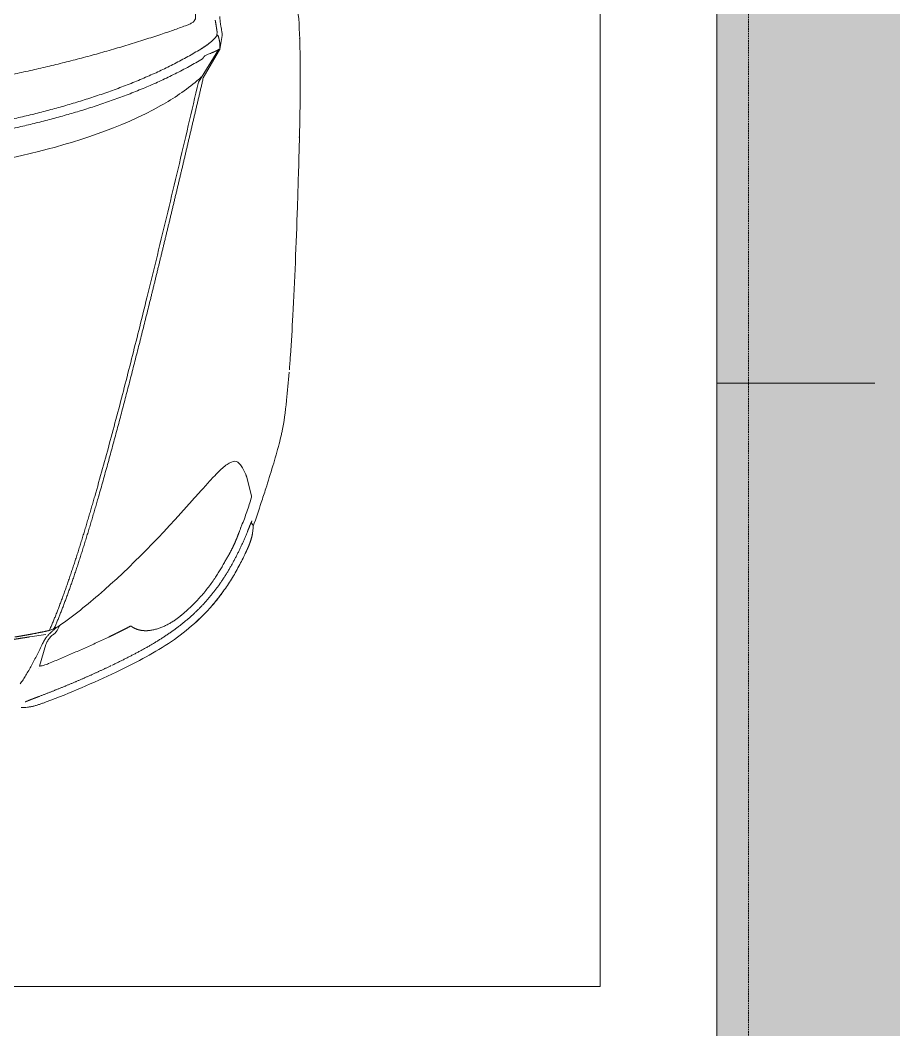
# Model space of a CAD drawing. Extents: x -1417 to 34975, y -245 to 8298.
# Drawn here: x 33800.2 to 33938.3, y 1385.2 to 1544.9 of the extents above; entities that cross this region are included whole.
import ezdxf
from ezdxf.xclip import XClip

# ---------------------------------------------------------------- set-up
doc = ezdxf.new("R2010")
doc.units = 0
doc.header["$XCLIPFRAME"] = 0
doc.linetypes.add('HIDDEN', pattern=[0.375, 0.25, -0.125])
doc.layers.get('0').update_dxf_attribs({"color": 9, "lineweight": 9})
for name, color, linetype, lineweight in [('04', 9, 'Continuous', 9), ('05G', 8, 'Continuous', 9), ('06A', 9, 'Continuous', 9), ('06D', 9, 'Continuous', 9)]:
    doc.layers.add(name, color=color, linetype=linetype, lineweight=lineweight)

# ---------------------------------------------------------------- blocks, each defined once
blk = doc.blocks.new('p-araba-polo')
at = {"extrusion": (0, 0, -1)}
for p, q in [((0.3189, 0.7484), (0.328, 0.7495)), ((0.3334, 0.7485), (0.3346, 0.7476)), ((0.3344, 0.7478), (0.3365, 0.7464)), ((0.4081, 0.7394), (0.3783, 0.7469)), ((0.4278, 0.7293), (0.4248, 0.7314)), ((1.033, 0.6629), (1.0852, 0.695)), ((1.0841, 0.6962), (1.0396, 0.6705)), ((1.1066, 0.7007), (1.0845, 0.6967)), ((1.1073, 0.6936), (1.1062, 0.6918)), ((1.1134, 0.6923), (1.1062, 0.6918)), ((1.1134, 0.6923), (1.1134, 0.6923)), ((1.1367, 0.6968), (1.1276, 0.6974)), ((0.3712, 0.653), (0.3749, 0.6562)), ((0.3749, 0.6562), (0.3764, 0.6575)), ((0.3875, 0.668), (0.3764, 0.6575)), ((0.1683, 0.4355), (0.17, 0.4382)), ((0.172, 0.4427), (0.1727, 0.4429)), ((0.1727, 0.4429), (0.1735, 0.4432)), ((0.1094, 0.4114), (0.1433, 0.4214)), ((0.1556, 0.3961), (0.1593, 0.4217))]:
    blk.add_line(p, q, dxfattribs=at)
at = {"flags": 128}
for points in [[(0.427, 0.7064), (0.4277, 0.7072), (0.4282, 0.7081)], [(0.4171, 0.6952), (0.4181, 0.6962), (0.4193, 0.6975), (0.4207, 0.699)], [(0.3874, 0.668), (0.3906, 0.6707), (0.3938, 0.6734)]]:
    blk.add_lwpolyline(points, dxfattribs=at)
for points, degree, knots in [([(0.578, 0.8067), (0.5852, 0.8073), (0.6136, 0.8094), (0.6943, 0.8142), (0.7938, 0.8181), (0.9022, 0.8216), (0.9869, 0.8238), (1.0486, 0.8241), (1.0808, 0.8236)], 3, [0, 0, 0, 0, 0.049552, 0.182368, 0.511137, 0.607099, 0.78604, 1, 1, 1, 1]), ([(0.4758, 0.7941), (0.4779, 0.7946), (0.4931, 0.7978), (0.5106, 0.8003), (0.5297, 0.8023)], 3, [0, 0, 0, 0, 0.124213, 1, 1, 1, 1]), ([(0.5894, 0.8074), (0.5894, 0.8074), (0.5894, 0.8074), (0.5894, 0.8074), (0.5894, 0.8074), (0.5894, 0.8074), (0.5894, 0.8074), (0.5894, 0.8074), (0.5894, 0.8074), (0.5894, 0.8074), (0.5894, 0.8074), (0.5894, 0.8074), (0.5894, 0.8074), (0.5894, 0.8074), (0.5894, 0.8074)], 7, [0, 0, 0, 0, 0, 0, 0, 0, 1, 1, 1, 1, 1, 1, 1, 1, 1, 1, 1, 1, 1, 1, 1]), ([(0.3308, 0.7495), (0.3436, 0.7542), (0.3636, 0.7609), (0.3938, 0.7706), (0.4254, 0.7806), (0.4544, 0.789), (0.4711, 0.793), (0.4757, 0.7941)], 3, [0, 0, 0, 0, 0.260213, 0.420209, 0.662967, 0.897224, 1, 1, 1, 1]), ([(0.1774, 0.6572), (0.18, 0.6601), (0.1853, 0.6658), (0.1936, 0.6741), (0.2022, 0.6821), (0.2111, 0.6897), (0.2203, 0.697), (0.2298, 0.7039), (0.2395, 0.7105), (0.2494, 0.7168), (0.2595, 0.7227), (0.2698, 0.7283), (0.2803, 0.7337), (0.2874, 0.737), (0.2909, 0.7387)], 3, [0, 0, 0, 0, 0.083333, 0.166665, 0.249997, 0.333329, 0.416662, 0.499995, 0.583328, 0.666661, 0.749996, 0.83333, 0.916665, 1, 1, 1, 1]), ([(0.2909, 0.7387), (0.2938, 0.74), (0.2996, 0.7426), (0.3085, 0.7459), (0.3146, 0.7476), (0.3178, 0.7481)], 3, [0, 0, 0, 0, 0.333411, 0.666747, 1, 1, 1, 1]), ([(0.3764, 0.7468), (0.3726, 0.7457), (0.3649, 0.7434), (0.3536, 0.7396), (0.3424, 0.7356), (0.3351, 0.7327), (0.3314, 0.7312)], 3, [0, 0, 0, 0, 0.250001, 0.500002, 0.750003, 1, 1, 1, 1]), ([(0.3314, 0.7312), (0.3306, 0.7308), (0.3289, 0.7302), (0.3265, 0.7292), (0.3241, 0.7283), (0.3217, 0.7274), (0.3202, 0.7269), (0.3195, 0.7266)], 3, [0, 0, 0, 0, 0.19886, 0.400952, 0.606006, 0.809658, 1, 1, 1, 1]), ([(0.0999, 0.5329), (0.1137, 0.5611), (0.1417, 0.6167), (0.1884, 0.6724), (0.2204, 0.6972), (0.2284, 0.7028)], 3, [0, 0, 0, 0, 0.436314, 0.862947, 1, 1, 1, 1]), ([(0.2762, 0.7056), (0.2741, 0.7045), (0.2697, 0.7021), (0.2632, 0.6983), (0.2566, 0.6943), (0.2523, 0.6915), (0.2501, 0.6901)], 3, [0, 0, 0, 0, 0.240377, 0.493552, 0.746754, 1, 1, 1, 1]), ([(0.2501, 0.6901), (0.2474, 0.6883), (0.2421, 0.6847), (0.2343, 0.679), (0.2268, 0.6729), (0.2194, 0.6665), (0.2145, 0.662), (0.2121, 0.6598)], 3, [0, 0, 0, 0, 0.200084, 0.400065, 0.600042, 0.800036, 1, 1, 1, 1]), ([(1.0835, 0.6949), (1.0835, 0.6949), (1.0835, 0.6949), (1.0835, 0.6949), (1.0835, 0.6949), (1.0835, 0.6949), (1.0835, 0.6949), (1.0835, 0.6949), (1.0835, 0.6949), (1.0835, 0.6949), (1.0835, 0.6949)], 5, [0, 0, 0, 0, 0, 0, 1, 1, 1, 1, 1, 1.000001, 1.000001, 1.000001, 1.000001, 1.000001, 1.000001]), ([(1.0853, 0.6968), (1.0851, 0.6968), (1.0847, 0.6968), (1.0844, 0.6966), (1.0841, 0.6965), (1.0841, 0.6963), (1.0841, 0.6962)], 3, [0, 0, 0, 0, 0.226641, 0.489612, 0.73866, 1, 1, 1, 1]), ([(1.093, 0.6968), (1.0925, 0.6969), (1.0916, 0.6969), (1.0908, 0.6969), (1.0904, 0.6969)], 3, [0, 0, 0, 0, 0.627101, 1, 1, 1, 1]), ([(1.0954, 0.6966), (1.095, 0.6967), (1.0942, 0.6968), (1.0934, 0.6968), (1.093, 0.6968)], 3, [0, 0, 0, 0, 0.505636, 1, 1, 1, 1]), ([(1.1073, 0.6936), (1.1072, 0.6936), (1.107, 0.6938), (1.1066, 0.6939), (1.1062, 0.6941), (1.106, 0.6942)], 3, [0, 0, 0, 0, 0.23445, 0.472231, 1, 1, 1, 1]), ([(1.1066, 0.7007), (1.1085, 0.7005), (1.1121, 0.7001), (1.1174, 0.6992), (1.1226, 0.6983), (1.1259, 0.6977), (1.1276, 0.6974)], 3, [0, 0, 0, 0, 0.249853, 0.499728, 0.749768, 1, 1, 1, 1]), ([(1.1075, 0.6933), (1.1074, 0.6934), (1.1074, 0.6935), (1.1073, 0.6935), (1.1073, 0.6936)], 3, [0, 0, 0, 0, 0.501057, 1, 1, 1, 1]), ([(1.0739, 0.6723), (1.0744, 0.6729), (1.0755, 0.6741), (1.0761, 0.6756), (1.0764, 0.6763)], 3, [0, 0, 0, 0, 0.499911, 1, 1, 1, 1]), ([(1.0764, 0.6763), (1.0769, 0.6775), (1.0778, 0.68), (1.0787, 0.6824), (1.0792, 0.6836)], 3, [0, 0, 0, 0, 0.511036, 1, 1, 1, 1]), ([(1.033, 0.6629), (1.0101, 0.6576), (0.9644, 0.6469), (0.8959, 0.6308), (0.8275, 0.6145), (0.7594, 0.598), (0.7142, 0.5869), (0.6916, 0.5814)], 3, [0, 0, 0, 0, 0.200074, 0.400125, 0.600159, 0.800117, 1, 1, 1, 1]), ([(1.1426, 0.6577), (1.141, 0.658), (1.1379, 0.6585), (1.1335, 0.6585), (1.1295, 0.6564), (1.1265, 0.6525), (1.1242, 0.6477), (1.1229, 0.6442), (1.1222, 0.6424)], 3, [0, 0, 0, 0, 0.19548, 0.351811, 0.493077, 0.645392, 0.816793, 1, 1, 1, 1]), ([(1.1222, 0.6424), (1.1229, 0.6442), (1.1242, 0.6477), (1.1265, 0.6525), (1.1295, 0.6564), (1.1335, 0.6585), (1.1379, 0.6585), (1.141, 0.658), (1.1426, 0.6577)], 3, [0, 0, 0, 0, 0.183207, 0.354608, 0.506923, 0.648189, 0.80452, 1, 1, 1, 1]), ([(0.17, 0.4382), (0.1858, 0.4614), (0.2457, 0.5368), (0.3175, 0.6057), (0.3712, 0.653)], 3, [0, 0, 0, 0, 0.290843, 1, 1, 1, 1]), ([(1.0993, 0.5749), (1.102, 0.5834), (1.1072, 0.5996), (1.1147, 0.6221), (1.1199, 0.6361), (1.1222, 0.6424)], 3, [0, 0, 0, 0, 0.374907, 0.71679, 1, 1, 1, 1]), ([(0.1811, 0.6243), (0.18, 0.6226), (0.1777, 0.619), (0.1747, 0.6136), (0.172, 0.6079), (0.1698, 0.6023), (0.1679, 0.5965), (0.1664, 0.5907), (0.1659, 0.5869), (0.1656, 0.585)], 3, [0, 0, 0, 0, 0.14287, 0.285738, 0.428603, 0.571464, 0.714319, 0.857165, 1, 1, 1, 1]), ([(0.1875, 0.633), (0.1864, 0.6316), (0.1842, 0.6288), (0.1821, 0.6258), (0.1811, 0.6243)], 3, [0, 0, 0, 0, 0.500031, 1, 1, 1, 1]), ([(0.3769, 0.5048), (0.3854, 0.5073), (0.4025, 0.5121), (0.4283, 0.5193), (0.4542, 0.5264), (0.4802, 0.5334), (0.5063, 0.5403), (0.5325, 0.5472), (0.5587, 0.554), (0.5851, 0.5608), (0.6115, 0.5675), (0.6379, 0.5742), (0.6644, 0.5808), (0.6821, 0.5852), (0.6909, 0.5874)], 3, [0, 0, 0, 0, 0.083342, 0.166682, 0.25, 0.333306, 0.416615, 0.499936, 0.583268, 0.666606, 0.749946, 0.83329, 0.916643, 1, 1, 1, 1]), ([(0.6916, 0.5814), (0.6764, 0.5776), (0.6461, 0.5701), (0.6008, 0.5587), (0.5557, 0.5472), (0.5107, 0.5355), (0.4661, 0.5235), (0.4216, 0.5114), (0.3923, 0.5031), (0.3777, 0.4989)], 3, [0, 0, 0, 0, 0.142912, 0.285805, 0.428682, 0.57154, 0.714362, 0.857157, 1, 1, 1, 1]), ([(1.007, 0), (1.0071, 0.0093), (1.0072, 0.0278), (1.0078, 0.0557), (1.0089, 0.0835), (1.0105, 0.1113), (1.0124, 0.1391), (1.0149, 0.1668), (1.0177, 0.1945), (1.0209, 0.2221), (1.0246, 0.2497), (1.0287, 0.2773), (1.0332, 0.3047), (1.0381, 0.3322), (1.0434, 0.3595), (1.049, 0.3867), (1.0551, 0.4139), (1.0616, 0.441), (1.0684, 0.468), (1.0756, 0.4949), (1.0831, 0.5217), (1.091, 0.5484), (1.0965, 0.5661), (1.0993, 0.5749)], 3, [0, 0, 0, 0, 0.047619, 0.095238, 0.142857, 0.190476, 0.238095, 0.285714, 0.333333, 0.380952, 0.428571, 0.47619, 0.523809, 0.571428, 0.619047, 0.666666, 0.714285, 0.761904, 0.809523, 0.857143, 0.904762, 0.952381, 1, 1, 1, 1]), ([(0.172, 0.5544), (0.1691, 0.5489), (0.1634, 0.5378), (0.158, 0.5266), (0.1553, 0.521)], 3, [0, 0, 0, 0, 0.499946, 1, 1, 1, 1]), ([(0.1721, 0.5572), (0.1723, 0.557), (0.1726, 0.5565), (0.1725, 0.5554), (0.1722, 0.5547), (0.172, 0.5544)], 3, [0, 0, 0, 0, 0.34173, 0.655167, 1, 1, 1, 1]), ([(0.1553, 0.521), (0.1524, 0.5147), (0.1464, 0.5022), (0.1379, 0.4833), (0.1296, 0.4643), (0.1214, 0.4453), (0.1161, 0.4325), (0.1135, 0.4261)], 3, [0, 0, 0, 0, 0.199959, 0.399928, 0.599921, 0.799944, 1, 1, 1, 1]), ([(0.1531, 0.4271), (0.1539, 0.4278), (0.1555, 0.429), (0.1569, 0.4305), (0.1576, 0.4313)], 3, [0, 0, 0, 0, 0.5173, 1, 1, 1, 1]), ([(0.1576, 0.4313), (0.1582, 0.4321), (0.1596, 0.4337), (0.1616, 0.4362), (0.1632, 0.4376), (0.1641, 0.4383)], 3, [0, 0, 0, 0, 0.335072, 0.667573, 1, 1, 1, 1]), ([(0.1641, 0.4383), (0.1647, 0.4387), (0.1659, 0.4396), (0.1678, 0.4407), (0.1692, 0.4414), (0.1699, 0.4417)], 3, [0, 0, 0, 0, 0.333542, 0.667239, 1, 1, 1, 1]), ([(0.1691, 0.435), (0.1686, 0.4342), (0.1676, 0.4326), (0.1665, 0.43), (0.1661, 0.4282), (0.1658, 0.4273)], 3, [0, 0, 0, 0, 0.333479, 0.665683, 1, 1, 1, 1]), ([(0.1684, 0.4358), (0.1683, 0.4357), (0.1677, 0.4351), (0.1672, 0.4346), (0.1668, 0.4342)], 3, [0, 0, 0, 0, 0.227086, 1, 1, 1, 1]), ([(0.044, 0.3824), (0.044, 0.3841), (0.0439, 0.3875), (0.0443, 0.3927), (0.0451, 0.3978), (0.0462, 0.4028), (0.0476, 0.4078), (0.0492, 0.4127), (0.0509, 0.4176), (0.0521, 0.4208), (0.0527, 0.4224)], 3, [0, 0, 0, 0, 0.124987, 0.249975, 0.374965, 0.49996, 0.624964, 0.749973, 0.874985, 1, 1, 1, 1]), ([(0.1449, 0.4166), (0.1418, 0.4151), (0.1357, 0.4122), (0.127, 0.4078), (0.1185, 0.4034), (0.1103, 0.399), (0.1024, 0.3945), (0.0949, 0.3901), (0.0878, 0.3856), (0.0833, 0.3826), (0.0811, 0.3811)], 3, [0, 0, 0, 0, 0.125001, 0.250002, 0.375002, 0.500003, 0.625003, 0.750002, 0.875001, 1, 1, 1, 1]), ([(0.1135, 0.4261), (0.1129, 0.4247), (0.1118, 0.422), (0.1104, 0.4178), (0.1095, 0.414), (0.1094, 0.4122), (0.1094, 0.4114)], 3, [0, 0, 0, 0, 0.270369, 0.539534, 0.807022, 1, 1, 1, 1]), ([(0.1433, 0.4214), (0.145, 0.4222), (0.1483, 0.4238), (0.1515, 0.426), (0.1531, 0.4271)], 3, [0, 0, 0, 0, 0.500778, 1, 1, 1, 1]), ([(0.1553, 0.4228), (0.1545, 0.4221), (0.1529, 0.4209), (0.1502, 0.4193), (0.1476, 0.4179), (0.1458, 0.417), (0.1449, 0.4166)], 3, [0, 0, 0, 0, 0.248986, 0.49846, 0.748736, 1, 1, 1, 1]), ([(0.1619, 0.4288), (0.1608, 0.4277), (0.1586, 0.4255), (0.1564, 0.4237), (0.1553, 0.4228)], 3, [0, 0, 0, 0, 0.500116, 1, 1, 1, 1]), ([(0.1658, 0.4273), (0.1656, 0.4266), (0.1653, 0.4252), (0.165, 0.4237), (0.1648, 0.423)], 3, [0, 0, 0, 0, 0.499348, 1, 1, 1, 1]), ([(0.0615, 0.4113), (0.0608, 0.4095), (0.0594, 0.4057), (0.0572, 0.4), (0.0549, 0.3942), (0.0534, 0.3907), (0.0526, 0.3888)], 3, [0, 0, 0, 0, 0.242914, 0.490387, 0.743262, 1, 1, 1, 1]), ([(0.1535, 0.3825), (0.1538, 0.3848), (0.1545, 0.3893), (0.1553, 0.3939), (0.1556, 0.3961)], 3, [0, 0, 0, 0, 0.499954, 1, 1, 1, 1]), ([(0.92, 0.3968), (0.9028, 0.3261), (0.8804, 0.1943), (0.8718, 0.0608), (0.8718, 0)], 3, [0, 0, 0, 0, 0.54461, 1, 1, 1, 1]), ([(0.1516, 0.371), (0.1519, 0.373), (0.1526, 0.3768), (0.1532, 0.3806), (0.1535, 0.3825)], 3, [0, 0, 0, 0, 0.500002, 1, 1, 1, 1])]:
    blk.add_open_spline(points, degree=degree, knots=knots)
for points, degree in [([(0.7638, 0.8164), (0.7637, 0.8164), (0.7637, 0.8163), (0.7636, 0.8162), (0.7635, 0.8161), (0.7634, 0.8159)], 5), ([(0.7638, 0.8164), (0.7637, 0.8164), (0.7637, 0.8163), (0.7636, 0.8162), (0.7635, 0.8161), (0.7634, 0.8159)], 5), ([(0.9357, 0.8222), (0.9352, 0.8222), (0.9348, 0.8222), (0.9343, 0.8222)], 3), ([(0.9453, 0.8224), (0.9455, 0.8224), (0.9457, 0.8224), (0.9459, 0.8223), (0.9461, 0.8222), (0.9463, 0.8221)], 5), ([(0.9453, 0.8224), (0.9455, 0.8224), (0.9457, 0.8224), (0.9459, 0.8223), (0.9461, 0.8222), (0.9463, 0.8221)], 5), ([(1.0811, 0.8236), (1.0881, 0.8235), (1.0946, 0.8233), (1.1009, 0.8231)], 3), ([(1.1014, 0.8231), (1.1013, 0.8231), (1.1011, 0.8231), (1.101, 0.8231), (1.1008, 0.8231), (1.1007, 0.8231), (1.1006, 0.8231), (1.1004, 0.8231)], 7), ([(1.1004, 0.8231), (1.1009, 0.8231), (1.1013, 0.8231), (1.1018, 0.8231), (1.1022, 0.823), (1.1026, 0.8229)], 5), ([(1.1026, 0.8229), (1.1022, 0.823), (1.1018, 0.8231), (1.1013, 0.8231), (1.1009, 0.8231), (1.1004, 0.8231)], 5), ([(1.1004, 0.8231), (1.1008, 0.8231), (1.1011, 0.8231), (1.1015, 0.8231)], 3), ([(1.1009, 0.8231), (1.1242, 0.8223), (1.1443, 0.821), (1.1589, 0.8187)], 3), ([(0.5299, 0.8024), (0.5443, 0.8039), (0.5588, 0.8052), (0.5741, 0.8064)], 3), ([(0.3217, 0.7403), (0.3016, 0.7322), (0.2819, 0.7231), (0.2626, 0.713), (0.244, 0.7016), (0.2263, 0.6886), (0.21, 0.6742), (0.1949, 0.6585)], 7), ([(0.284, 0.7354), (0.2863, 0.7365), (0.2886, 0.7376), (0.2909, 0.7387)], 3), ([(0.3189, 0.7484), (0.3138, 0.7474), (0.3089, 0.7461), (0.3042, 0.7445), (0.2997, 0.7427), (0.2953, 0.7407), (0.2909, 0.7387)], 6), ([(0.291, 0.7387), (0.2909, 0.7387), (0.2909, 0.7387)], 2), ([(0.3392, 0.7476), (0.3378, 0.7469), (0.3359, 0.746), (0.3336, 0.745), (0.3308, 0.7439), (0.3278, 0.7427), (0.3247, 0.7415), (0.3217, 0.7403)], 7), ([(0.3218, 0.7403), (0.3218, 0.7404), (0.3217, 0.7404), (0.3217, 0.7403), (0.3217, 0.7403), (0.3217, 0.7403)], 5), ([(0.3217, 0.7403), (0.3217, 0.7403), (0.3217, 0.7404), (0.3217, 0.7404), (0.3218, 0.7403), (0.3218, 0.7403)], 5), ([(0.328, 0.7495), (0.3299, 0.7499), (0.3326, 0.7491), (0.3334, 0.7485)], 3), ([(0.3342, 0.7479), (0.3342, 0.7479), (0.3342, 0.7479), (0.3343, 0.7479), (0.3343, 0.7479), (0.3343, 0.7479)], 5), ([(0.3342, 0.7479), (0.3342, 0.7479), (0.3343, 0.7479), (0.3343, 0.7479)], 3), ([(0.3392, 0.7476), (0.3389, 0.7475), (0.3386, 0.7474), (0.3383, 0.7472), (0.3379, 0.747), (0.3377, 0.7468)], 5), ([(0.3392, 0.7476), (0.339, 0.7475), (0.3387, 0.7474), (0.3385, 0.7473), (0.3382, 0.7472), (0.338, 0.747)], 5), ([(0.3764, 0.7468), (0.3768, 0.7469), (0.3772, 0.747), (0.3776, 0.747), (0.378, 0.747), (0.3783, 0.7469)], 5), ([(0.4081, 0.7394), (0.4089, 0.7391), (0.4097, 0.7388), (0.4106, 0.7385), (0.4114, 0.7382), (0.4122, 0.7378), (0.4131, 0.7375)], 6), ([(0.4248, 0.7314), (0.4196, 0.7347), (0.4139, 0.7373), (0.4081, 0.7394)], 3), ([(0.3195, 0.7266), (0.3131, 0.7243), (0.3067, 0.7217), (0.3004, 0.7189), (0.2941, 0.7159), (0.288, 0.7127), (0.2819, 0.7091), (0.276, 0.7054)], 7), ([(0.2817, 0.7343), (0.2817, 0.7343), (0.2818, 0.7344), (0.2818, 0.7344)], 3), ([(0.3228, 0.7278), (0.322, 0.7276), (0.3213, 0.7275), (0.3207, 0.7272), (0.3201, 0.7269), (0.3195, 0.7266)], 5), ([(0.3228, 0.7278), (0.322, 0.7276), (0.3213, 0.7275), (0.3207, 0.7272), (0.3201, 0.7269), (0.3195, 0.7266)], 5), ([(0.3291, 0.7303), (0.3291, 0.7303), (0.3292, 0.7304), (0.3293, 0.7304), (0.3293, 0.7304), (0.3294, 0.7304), (0.3294, 0.7304), (0.3295, 0.7304), (0.3296, 0.7305), (0.3296, 0.7305)], 9), ([(0.3296, 0.7305), (0.3296, 0.7305), (0.3295, 0.7304), (0.3294, 0.7304), (0.3294, 0.7304), (0.3293, 0.7304), (0.3293, 0.7304), (0.3292, 0.7304), (0.3291, 0.7303), (0.3291, 0.7303)], 9), ([(0.3291, 0.7303), (0.3291, 0.7303), (0.3291, 0.7303), (0.3291, 0.7303), (0.3291, 0.7303), (0.3291, 0.7303), (0.3291, 0.7303), (0.3291, 0.7303), (0.3291, 0.7303), (0.3291, 0.7303)], 9), ([(0.3317, 0.7313), (0.3315, 0.7313), (0.3314, 0.7312), (0.3314, 0.7312), (0.3314, 0.7312), (0.3314, 0.7312)], 5), ([(0.3317, 0.7313), (0.3315, 0.7313), (0.3314, 0.7312), (0.3314, 0.7312), (0.3314, 0.7312), (0.3314, 0.7312)], 5), ([(0.4334, 0.7204), (0.4334, 0.7239), (0.4311, 0.7269), (0.4278, 0.7293)], 3), ([(0.4282, 0.7081), (0.4316, 0.7131), (0.4335, 0.7174), (0.4334, 0.7204)], 3), ([(0.2765, 0.7057), (0.2764, 0.7057), (0.2762, 0.7056), (0.2761, 0.7056), (0.276, 0.7055), (0.276, 0.7054)], 5), ([(0.2765, 0.7057), (0.2764, 0.7057), (0.2762, 0.7056), (0.2761, 0.7056), (0.276, 0.7055), (0.276, 0.7054)], 5), ([(0.4207, 0.699), (0.423, 0.7016), (0.4252, 0.704), (0.427, 0.7064)], 3), ([(0.4082, 0.6864), (0.4113, 0.6894), (0.4143, 0.6923), (0.4171, 0.6952)], 3), ([(1.0847, 0.695), (1.0835, 0.6928), (1.0823, 0.6906), (1.0812, 0.6883), (1.0802, 0.686), (1.0792, 0.6836)], 5), ([(1.0819, 0.692), (1.0819, 0.692), (1.0819, 0.692), (1.0819, 0.6919)], 3), ([(1.0835, 0.6949), (1.0837, 0.6952), (1.0838, 0.6954), (1.0839, 0.6957), (1.084, 0.6959), (1.0841, 0.6962)], 5), ([(1.0852, 0.695), (1.0851, 0.695), (1.085, 0.695), (1.0849, 0.695), (1.0848, 0.695), (1.0846, 0.695)], 5), ([(1.0847, 0.695), (1.0849, 0.695), (1.085, 0.695), (1.0852, 0.695)], 3), ([(1.0856, 0.6968), (1.0855, 0.6968), (1.0854, 0.6968), (1.0853, 0.6968)], 3), ([(1.0853, 0.6665), (1.0897, 0.6737), (1.0944, 0.6806), (1.0995, 0.687), (1.1062, 0.6918)], 4), ([(1.0895, 0.6969), (1.0887, 0.6969), (1.088, 0.6968), (1.0872, 0.6968), (1.0864, 0.6968), (1.0856, 0.6968)], 5), ([(1.0904, 0.6969), (1.0901, 0.6969), (1.0898, 0.6969), (1.0895, 0.6969)], 3), ([(1.093, 0.6968), (1.0935, 0.6968), (1.094, 0.6968), (1.0944, 0.6967), (1.0949, 0.6967), (1.0954, 0.6966)], 5), ([(1.0954, 0.6966), (1.0957, 0.6966), (1.0959, 0.6965), (1.0962, 0.6965), (1.0964, 0.6965), (1.0967, 0.6964)], 5), ([(1.0967, 0.6964), (1.0963, 0.6965), (1.0958, 0.6965), (1.0954, 0.6966)], 3), ([(1.0967, 0.6964), (1.0969, 0.6964), (1.0972, 0.6963), (1.0974, 0.6963), (1.0977, 0.6962), (1.0979, 0.6962)], 5), ([(1.0979, 0.6962), (1.0975, 0.6963), (1.0971, 0.6963), (1.0967, 0.6964)], 3), ([(1.0979, 0.6962), (1.0992, 0.696), (1.1005, 0.6957), (1.1018, 0.6955), (1.103, 0.6951), (1.1043, 0.6947)], 5), ([(1.1043, 0.6947), (1.1046, 0.6947), (1.1048, 0.6946), (1.1051, 0.6945), (1.1054, 0.6944), (1.1056, 0.6943)], 5), ([(1.1056, 0.6943), (1.1052, 0.6945), (1.1048, 0.6946), (1.1043, 0.6947)], 3), ([(1.1056, 0.6943), (1.1057, 0.6943), (1.1058, 0.6942), (1.1059, 0.6942), (1.1059, 0.6942), (1.106, 0.6942)], 5), ([(1.106, 0.6942), (1.1059, 0.6942), (1.1057, 0.6943), (1.1056, 0.6943)], 3), ([(1.106, 0.6942), (1.1063, 0.6941), (1.1065, 0.694), (1.1067, 0.6939), (1.107, 0.6938), (1.1073, 0.6936)], 5), ([(1.106, 0.6942), (1.106, 0.6942), (1.106, 0.6942), (1.106, 0.6942)], 3), ([(1.1062, 0.6922), (1.1062, 0.6921), (1.1062, 0.6921), (1.1062, 0.692), (1.1062, 0.692), (1.1062, 0.6919)], 5), ([(1.1062, 0.6922), (1.1062, 0.6921), (1.1062, 0.6921), (1.1062, 0.692), (1.1062, 0.692), (1.1062, 0.6919)], 5), ([(1.1062, 0.6919), (1.1062, 0.6919), (1.1062, 0.6919), (1.1062, 0.6919), (1.1062, 0.6919), (1.1062, 0.6919)], 5), ([(1.1062, 0.6919), (1.1062, 0.6919), (1.1062, 0.6919), (1.1062, 0.6919)], 3), ([(1.1073, 0.6936), (1.1073, 0.6935), (1.1074, 0.6935), (1.1074, 0.6934), (1.1074, 0.6934), (1.1075, 0.6933)], 5), ([(1.131, 0.6895), (1.1285, 0.6899), (1.126, 0.6904), (1.1235, 0.6908), (1.121, 0.6912), (1.1184, 0.6916), (1.1159, 0.6919), (1.1134, 0.6923)], 7), ([(0.3938, 0.6734), (0.3987, 0.6777), (0.4036, 0.682), (0.4082, 0.6864)], 3), ([(1.07, 0.6707), (1.07, 0.6707), (1.07, 0.6707), (1.07, 0.6707), (1.07, 0.6707), (1.07, 0.6707)], 5), ([(1.07, 0.6707), (1.07, 0.6707), (1.07, 0.6707), (1.07, 0.6707), (1.07, 0.6707), (1.07, 0.6707)], 5), ([(1.0701, 0.6696), (1.0708, 0.6699), (1.0714, 0.6703), (1.0721, 0.6707), (1.0728, 0.6713), (1.0733, 0.6717), (1.0739, 0.6723)], 6), ([(0.1949, 0.6585), (0.1794, 0.6422), (0.1652, 0.6246), (0.1526, 0.6059), (0.1412, 0.5866), (0.1306, 0.5668), (0.1206, 0.5469), (0.1109, 0.5267)], 7), ([(0.1875, 0.633), (0.1921, 0.6388), (0.1969, 0.6443), (0.2018, 0.6497), (0.2069, 0.6548), (0.2121, 0.6598)], 5), ([(0.195, 0.6586), (0.1949, 0.6586), (0.1949, 0.6586), (0.1949, 0.6586), (0.1949, 0.6585), (0.1949, 0.6585)], 5), ([(0.3749, 0.6561), (0.3748, 0.6562), (0.3749, 0.6563), (0.375, 0.6562)], 3), ([(0.3749, 0.6561), (0.3748, 0.6562), (0.3749, 0.6563), (0.375, 0.6562)], 3), ([(0.3756, 0.655), (0.3756, 0.655), (0.3756, 0.655), (0.3756, 0.655), (0.3756, 0.655), (0.3756, 0.655)], 5), ([(0.3756, 0.655), (0.3756, 0.655), (0.3756, 0.655), (0.3756, 0.655), (0.3756, 0.655), (0.3756, 0.655)], 5), ([(0.3876, 0.668), (0.3876, 0.668), (0.3875, 0.668), (0.3874, 0.668)], 3), ([(0.3874, 0.668), (0.3875, 0.668), (0.3875, 0.668), (0.3875, 0.668), (0.3876, 0.668), (0.3876, 0.668)], 5), ([(1.0396, 0.6705), (0.9891, 0.6588), (0.9388, 0.647), (0.8888, 0.6352), (0.839, 0.6234), (0.7894, 0.6115), (0.7401, 0.5995), (0.6909, 0.5874)], 7), ([(0.9187, 0), (0.9187, 0.0992), (0.9262, 0.1979), (0.9398, 0.2961), (0.9595, 0.3936), (0.9846, 0.4892), (1.0189, 0.5845), (1.0701, 0.6696)], 7), ([(1.0853, 0.6665), (1.0348, 0.5843), (0.9999, 0.4894), (0.9745, 0.3944), (0.9546, 0.2963), (0.9409, 0.1982), (0.9333, 0.099), (0.9333, 0)], 7), ([(1.0354, 0.6609), (1.0204, 0.6432), (1.0073, 0.6239), (0.996, 0.6037)], 3), ([(1.0419, 0.6684), (1.0406, 0.6669), (1.0392, 0.6654), (1.0379, 0.6639), (1.0366, 0.6624), (1.0354, 0.6609)], 5), ([(1.0354, 0.6609), (1.0366, 0.6624), (1.0379, 0.6639), (1.0392, 0.6654), (1.0406, 0.6669), (1.0419, 0.6684)], 5), ([(1.0412, 0.6668), (1.0411, 0.6669), (1.041, 0.667), (1.0408, 0.6672)], 3), ([(1.0412, 0.6668), (1.0411, 0.6668), (1.0411, 0.6669), (1.041, 0.667), (1.0409, 0.6671), (1.0408, 0.6672)], 5), ([(1.0418, 0.6684), (1.0419, 0.6684), (1.0419, 0.6684), (1.0419, 0.6684), (1.0419, 0.6684), (1.0419, 0.6684), (1.0419, 0.6684)], 6), ([(1.0419, 0.6684), (1.0419, 0.6684), (1.0419, 0.6684), (1.0419, 0.6684), (1.0419, 0.6684), (1.0419, 0.6684), (1.0419, 0.6684)], 6), ([(0.3712, 0.6529), (0.3712, 0.6531), (0.3712, 0.6531), (0.3714, 0.6529)], 3), ([(0.996, 0.6037), (0.96, 0.5393), (0.9375, 0.4684), (0.92, 0.3968)], 3), ([(0.1721, 0.5572), (0.1688, 0.5617), (0.1665, 0.5669), (0.1652, 0.5727), (0.165, 0.5788), (0.1656, 0.585)], 5), ([(0.1553, 0.521), (0.1585, 0.5277), (0.1618, 0.5344), (0.1652, 0.5411), (0.1685, 0.5478), (0.172, 0.5544)], 5), ([(0.172, 0.5544), (0.1723, 0.555), (0.1726, 0.5556), (0.1728, 0.5563), (0.1724, 0.5568), (0.1721, 0.5572)], 5), ([(0.0527, 0.4224), (0.0668, 0.4599), (0.0826, 0.4968), (0.0999, 0.5329)], 3), ([(0.0999, 0.5329), (0.0999, 0.5329), (0.1, 0.5328)], 2), ([(0.1, 0.5328), (0.0999, 0.5329), (0.0999, 0.5329)], 2), ([(0.1101, 0.5251), (0.1025, 0.5092), (0.0951, 0.4931), (0.0879, 0.477), (0.081, 0.4607), (0.0743, 0.4443), (0.0678, 0.4279), (0.0615, 0.4113)], 7), ([(0.1658, 0.4273), (0.1921, 0.4388), (0.2207, 0.4498), (0.2508, 0.4602), (0.2818, 0.4704), (0.3133, 0.4801), (0.3453, 0.4896), (0.3777, 0.4989)], 7), ([(0.3769, 0.5048), (0.3446, 0.4956), (0.3126, 0.4861), (0.2815, 0.4765), (0.2514, 0.4666), (0.2221, 0.4565), (0.1943, 0.4459), (0.1691, 0.435)], 7), ([(0.1531, 0.4271), (0.1538, 0.4277), (0.1545, 0.4282), (0.1552, 0.4288), (0.1558, 0.4294), (0.1564, 0.43), (0.157, 0.4306), (0.1576, 0.4313)], 7), ([(0.1619, 0.4288), (0.1628, 0.4298), (0.1636, 0.4307), (0.1644, 0.4316), (0.1652, 0.4325), (0.166, 0.4334), (0.1668, 0.4342)], 6), ([(0.1668, 0.4342), (0.1658, 0.4332), (0.1648, 0.4321), (0.1639, 0.431), (0.163, 0.43), (0.1619, 0.4288)], 5), ([(0.1706, 0.4373), (0.1701, 0.4365), (0.1696, 0.4358), (0.1691, 0.435)], 3), ([(0.1706, 0.4373), (0.1703, 0.4368), (0.17, 0.4364), (0.1697, 0.4359), (0.1693, 0.4355), (0.1691, 0.435)], 5), ([(0.1699, 0.4417), (0.1707, 0.4421), (0.1715, 0.4424), (0.1724, 0.4428)], 3), ([(0.1724, 0.4428), (0.1717, 0.4425), (0.171, 0.4422), (0.1703, 0.4419)], 3), ([(0.1724, 0.4428), (0.1726, 0.4429), (0.1728, 0.443), (0.1729, 0.443), (0.1731, 0.4431), (0.1733, 0.4432), (0.1735, 0.4432)], 6), ([(0.1724, 0.4428), (0.1727, 0.443), (0.1731, 0.4431), (0.1735, 0.4432)], 3), ([(0.1731, 0.4427), (0.173, 0.4429), (0.1729, 0.443), (0.1727, 0.4429), (0.1726, 0.4429), (0.1724, 0.4428)], 5), ([(0.1724, 0.4428), (0.1726, 0.4429), (0.1727, 0.4429), (0.1729, 0.443), (0.173, 0.4429), (0.1731, 0.4427)], 5), ([(0.0527, 0.4224), (0.0527, 0.4224), (0.0527, 0.4223)], 2), ([(0.0527, 0.4223), (0.0527, 0.4224), (0.0527, 0.4224)], 2), ([(0.1449, 0.4166), (0.1466, 0.4174), (0.1484, 0.4183), (0.1502, 0.4192), (0.152, 0.4203), (0.1537, 0.4215), (0.1553, 0.4228)], 6), ([(0.1554, 0.3724), (0.157, 0.3826), (0.1588, 0.3928), (0.1607, 0.403), (0.1627, 0.4132), (0.1648, 0.423)], 5), ([(0.1658, 0.4273), (0.1656, 0.4265), (0.1654, 0.4256), (0.1652, 0.4247), (0.165, 0.4239), (0.1648, 0.423)], 5), ([(0.0615, 0.4113), (0.0603, 0.4081), (0.0591, 0.4049), (0.0579, 0.4017), (0.0566, 0.3984), (0.0553, 0.3951), (0.0539, 0.3919), (0.0526, 0.3888)], 7), ([(0.0616, 0.4115), (0.0615, 0.4115), (0.0614, 0.4115), (0.0614, 0.4115), (0.0615, 0.4114), (0.0615, 0.4113)], 5), ([(0.0616, 0.4115), (0.0615, 0.4115), (0.0614, 0.4115), (0.0614, 0.4115), (0.0615, 0.4114), (0.0615, 0.4113)], 5), ([(0.1058, 0.4093), (0.1058, 0.4093), (0.1058, 0.4094), (0.1058, 0.4094), (0.1058, 0.4094), (0.1058, 0.4094), (0.1058, 0.4094), (0.1058, 0.4094)], 7), ([(0.1058, 0.4093), (0.1058, 0.4094), (0.1058, 0.4094), (0.1058, 0.4094)], 3), ([(0.053, 0.3896), (0.0528, 0.3896), (0.0527, 0.3894), (0.0526, 0.3892), (0.0526, 0.389), (0.0526, 0.3888)], 5), ([(0.1556, 0.3961), (0.1553, 0.3942), (0.155, 0.3923), (0.1546, 0.3903), (0.1543, 0.3884), (0.154, 0.3864), (0.1538, 0.3845), (0.1535, 0.3825)], 7), ([(0.1535, 0.3825), (0.1532, 0.3809), (0.1529, 0.3793), (0.1527, 0.3776), (0.1524, 0.376), (0.1522, 0.3743), (0.1519, 0.3727), (0.1516, 0.371)], 7)]:
    blk.add_open_spline(points, degree=degree)

msp = doc.modelspace()

# ---------------------------------------------------------------- hatches: boundary and pattern name
at = {"layer": '05G'}
h = msp.add_hatch(color=253, dxfattribs=at)
h.dxf.hatch_style = 1
h.paths.add_polyline_path([(33940.33, 212.5), (33910.33, 212.5), (33910.33, 3992.5), (33940.33, 3992.5)])

# ---------------------------------------------------------------- linework, layer by layer
at = {"layer": '06A'}
for points in [[(33910.33, 212.5), (33910.33, 3968.5)], [(33935.33, 1487.5), (33910.33, 1487.5)]]:
    msp.add_lwpolyline(points, dxfattribs=at)
at = {"layer": '06D', "linetype": 'HIDDEN'}
msp.add_lwpolyline([(33910.33, 3972.5), (33915.33, 3972.5), (33915.33, 232.5), (32458.33, 232.5), (32458.33, 332.5), (31675.33, 332.5)], dxfattribs=at)
at = {"layer": '06D'}
msp.add_lwpolyline([(33641.9, 1392.04), (33891.9, 1392.04), (33891.9, 1892.04), (33641.9, 1892.04)], close=True, dxfattribs=at)

# ---------------------------------------------------------------- block references
at = {"layer": '04'}
ref = msp.add_blockref('p-araba-polo', (33762.08, 1431.8), dxfattribs=dict(at, xscale=-100, yscale=100, zscale=100, rotation=270))
XClip(ref).set_block_clipping_path([(-0.0924763951, -0.9835002962), (4.0650970395, 0.9845199444)])

doc.saveas('drawing.dxf')
